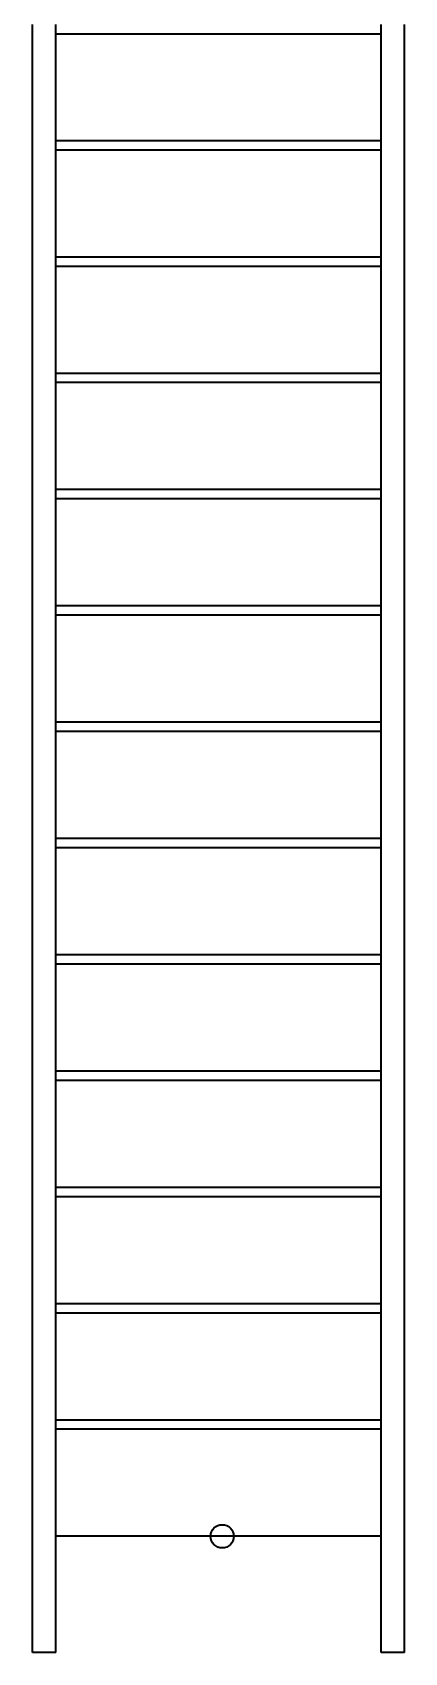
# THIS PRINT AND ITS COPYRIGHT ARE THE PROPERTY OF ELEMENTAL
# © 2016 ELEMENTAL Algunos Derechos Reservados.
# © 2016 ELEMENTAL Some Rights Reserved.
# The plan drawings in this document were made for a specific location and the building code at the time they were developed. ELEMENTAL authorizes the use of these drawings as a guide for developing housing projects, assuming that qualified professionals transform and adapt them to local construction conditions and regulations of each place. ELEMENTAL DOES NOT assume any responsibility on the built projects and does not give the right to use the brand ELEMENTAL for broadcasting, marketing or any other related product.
# Model space of a CAD drawing. Header units: metres. Extents: x 0 to 9.23, y -3.5 to 6.05.
# Drawn here: x 3.14 to 3.94, y -3.5 to -0.017 of the extents above; entities that cross this region are included whole.
import ezdxf

# ---------------------------------------------------------------- set-up
doc = ezdxf.new("R2010")
doc.units = ezdxf.units.M
doc.header["$LTSCALE"] = 5
doc.header["$MEASUREMENT"] = 0
doc.layers.add('A-FLOR-LEVL', color=7, linetype='Continuous', lineweight=35)

msp = doc.modelspace()

# ---------------------------------------------------------------- linework, layer by layer
at = {"layer": 'A-FLOR-LEVL'}
for p, q in [((3.14, -3.5), (3.14, 0)), ((3.19, -3.5), (3.19, 0)), ((3.89, -3.5), (3.89, 0)), ((3.94, -3.5), (3.94, 0)), ((3.19, -0.02), (3.89, -0.02)), ((3.89, -0.25), (3.19, -0.25)), ((3.89, -0.27), (3.19, -0.27)), ((3.89, -0.5), (3.19, -0.5)), ((3.89, -0.52), (3.19, -0.52)), ((3.89, -0.75), (3.19, -0.75)), ((3.89, -0.77), (3.19, -0.77)), ((3.89, -1), (3.19, -1)), ((3.89, -1.02), (3.19, -1.02)), ((3.89, -1.25), (3.19, -1.25)), ((3.89, -1.27), (3.19, -1.27)), ((3.89, -1.5), (3.19, -1.5)), ((3.89, -1.52), (3.19, -1.52)), ((3.89, -1.75), (3.19, -1.75)), ((3.89, -1.77), (3.19, -1.77)), ((3.89, -2), (3.19, -2)), ((3.89, -2.02), (3.19, -2.02)), ((3.89, -2.25), (3.19, -2.25)), ((3.89, -2.27), (3.19, -2.27)), ((3.89, -2.5), (3.19, -2.5)), ((3.89, -2.52), (3.19, -2.52)), ((3.89, -2.75), (3.19, -2.75)), ((3.89, -2.77), (3.19, -2.77)), ((3.89, -2.77), (3.19, -2.77)), ((3.89, -3), (3.19, -3)), ((3.89, -3.02), (3.19, -3.02)), ((3.89, -3.25), (3.19, -3.25)), ((3.19, -3.5), (3.14, -3.5)), ((3.94, -3.5), (3.89, -3.5))]:
    msp.add_line(p, q, dxfattribs=at)
msp.add_circle((3.548, -3.25), 0.025, dxfattribs=at)

doc.saveas('drawing.dxf')
